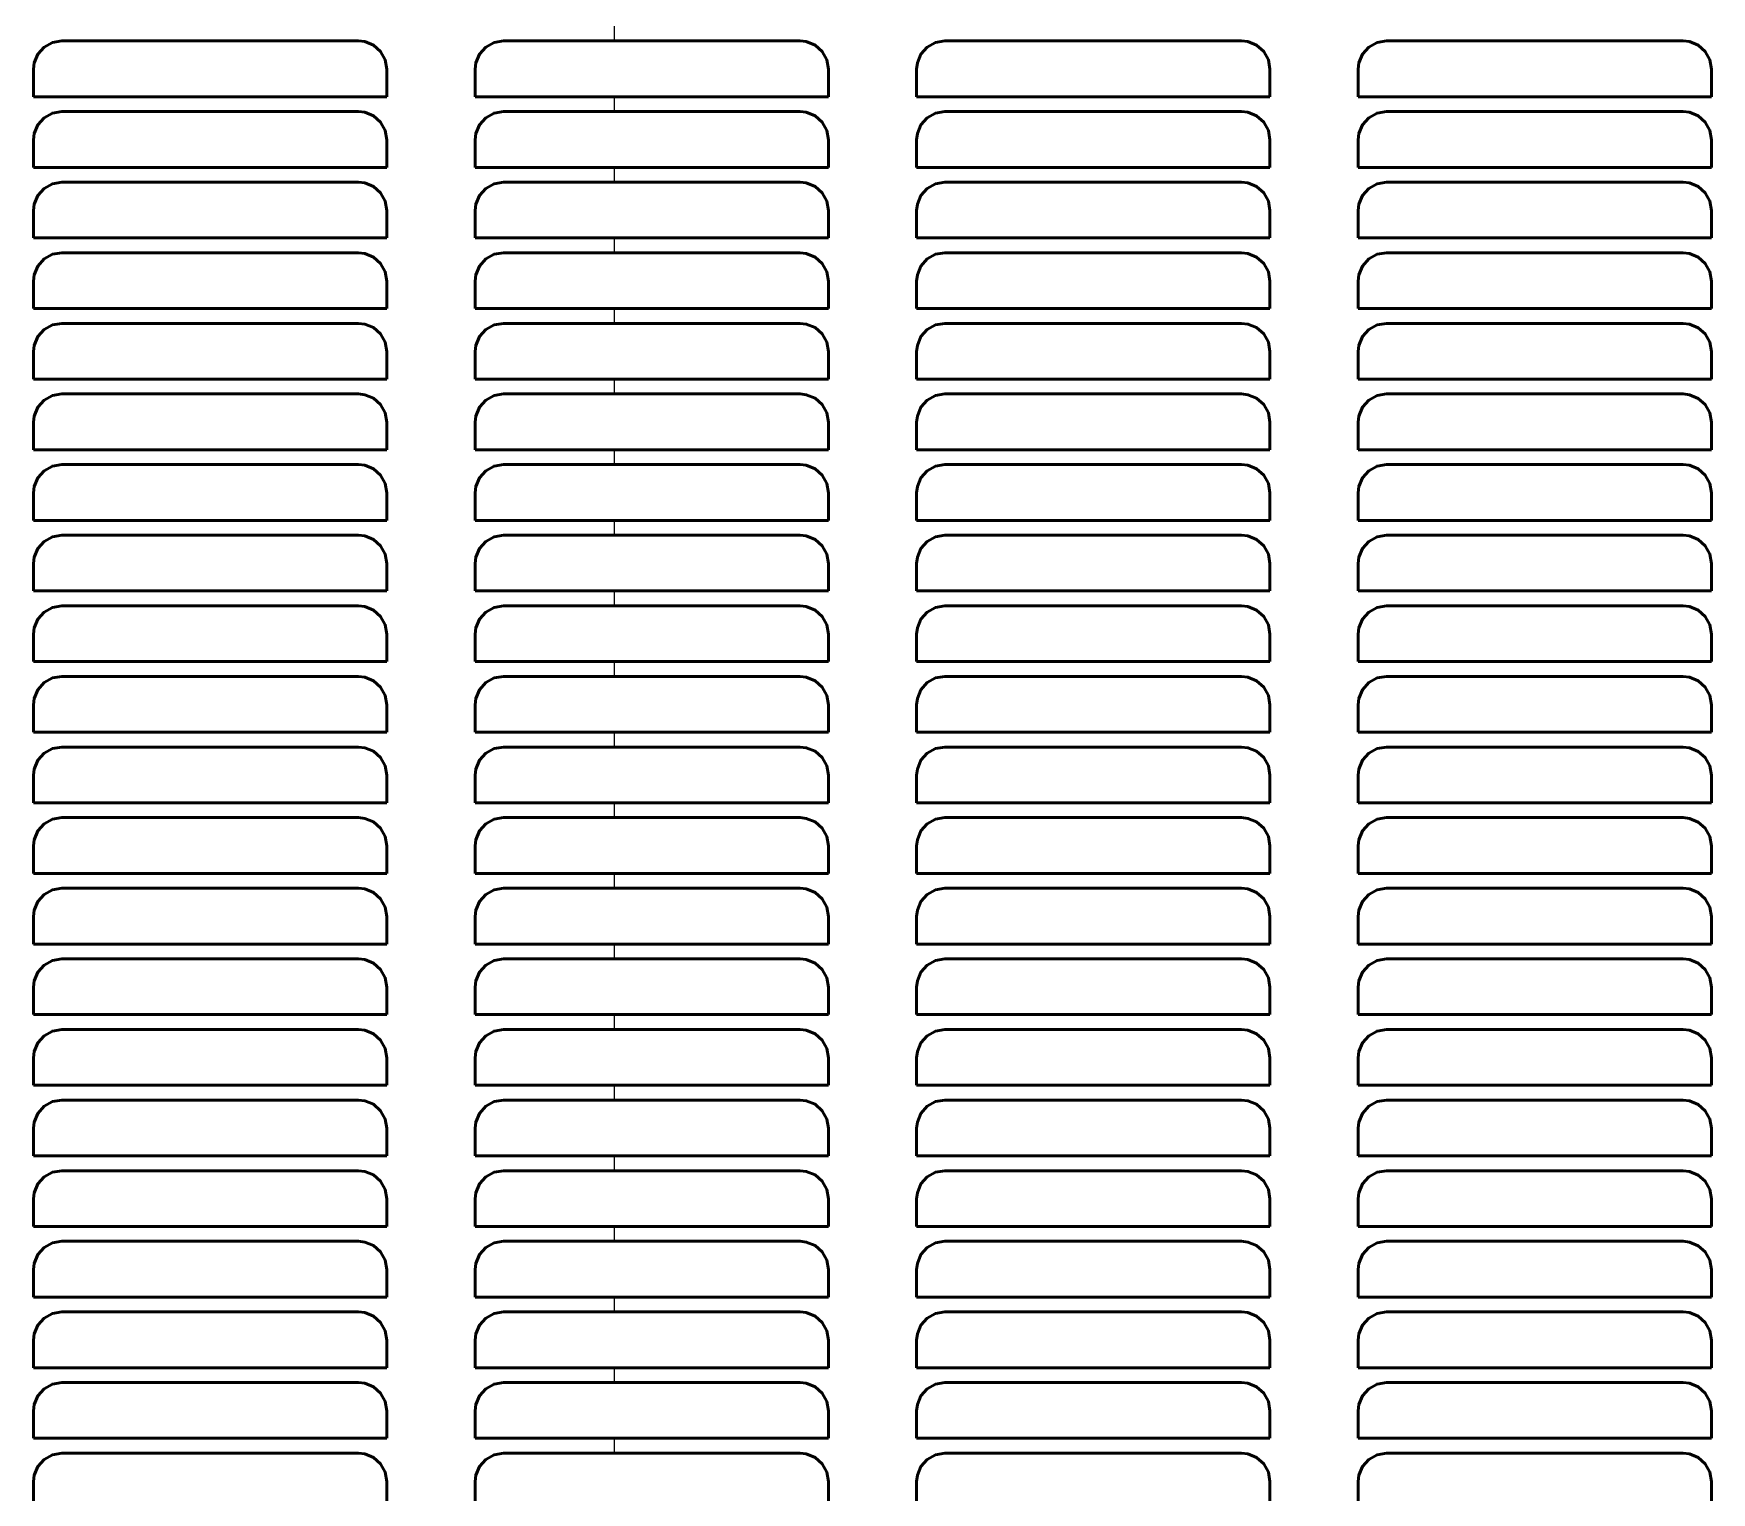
# Model space of a CAD drawing. Header units: inches. Extents: x -0.3 to 35.5, y 0 to 41.9.
# Drawn here: x 13.39 to 25.27, y 20.8 to 31.13 of the extents above; entities that cross this region are included whole.
import ezdxf

# ---------------------------------------------------------------- set-up
doc = ezdxf.new("R2010")
doc.units = ezdxf.units.IN
doc.header["$MEASUREMENT"] = 0
doc.layers.add('AM_0', color=7, linetype='Continuous', lineweight=50)
doc.layers.add('AM_4', color=3, linetype='Continuous', lineweight=25)

msp = doc.modelspace()

# ---------------------------------------------------------------- linework, layer by layer
at = {"layer": 'AM_0'}
for p, q in [((15.691, 31.081), (13.591, 31.081)), ((18.816, 31.081), (16.716, 31.081)), ((21.941, 31.081), (19.841, 31.081)), ((25.066, 31.081), (22.966, 31.081)), ((13.391, 30.881), (13.391, 30.686)), ((15.891, 30.686), (15.891, 30.881)), ((16.516, 30.881), (16.516, 30.686)), ((19.016, 30.686), (19.016, 30.881)), ((19.641, 30.881), (19.641, 30.686)), ((22.141, 30.686), (22.141, 30.881)), ((22.766, 30.881), (22.766, 30.686)), ((25.266, 30.686), (25.266, 30.881)), ((13.391, 30.686), (15.891, 30.686)), ((16.516, 30.686), (19.016, 30.686)), ((19.641, 30.686), (22.141, 30.686)), ((22.766, 30.686), (25.266, 30.686)), ((15.691, 30.581), (13.591, 30.581)), ((18.816, 30.581), (16.716, 30.581)), ((21.941, 30.581), (19.841, 30.581)), ((25.066, 30.581), (22.966, 30.581)), ((13.391, 30.381), (13.391, 30.186)), ((15.891, 30.186), (15.891, 30.381)), ((16.516, 30.381), (16.516, 30.186)), ((19.016, 30.186), (19.016, 30.381)), ((19.641, 30.381), (19.641, 30.186)), ((22.141, 30.186), (22.141, 30.381)), ((22.766, 30.381), (22.766, 30.186)), ((25.266, 30.186), (25.266, 30.381)), ((13.391, 30.186), (15.891, 30.186)), ((16.516, 30.186), (19.016, 30.186)), ((19.641, 30.186), (22.141, 30.186)), ((22.766, 30.186), (25.266, 30.186)), ((15.691, 30.081), (13.591, 30.081)), ((18.816, 30.081), (16.716, 30.081)), ((21.941, 30.081), (19.841, 30.081)), ((25.066, 30.081), (22.966, 30.081)), ((13.391, 29.881), (13.391, 29.686)), ((15.891, 29.686), (15.891, 29.881)), ((16.516, 29.881), (16.516, 29.686)), ((19.016, 29.686), (19.016, 29.881)), ((19.641, 29.881), (19.641, 29.686)), ((22.141, 29.686), (22.141, 29.881)), ((22.766, 29.881), (22.766, 29.686)), ((25.266, 29.686), (25.266, 29.881)), ((13.391, 29.686), (15.891, 29.686)), ((15.691, 29.581), (13.591, 29.581)), ((16.516, 29.686), (19.016, 29.686)), ((18.816, 29.581), (16.716, 29.581)), ((19.641, 29.686), (22.141, 29.686)), ((21.941, 29.581), (19.841, 29.581)), ((22.766, 29.686), (25.266, 29.686)), ((25.066, 29.581), (22.966, 29.581)), ((13.391, 29.381), (13.391, 29.186)), ((15.891, 29.186), (15.891, 29.381)), ((16.516, 29.381), (16.516, 29.186)), ((19.016, 29.186), (19.016, 29.381)), ((19.641, 29.381), (19.641, 29.186)), ((22.141, 29.186), (22.141, 29.381)), ((22.766, 29.381), (22.766, 29.186)), ((25.266, 29.186), (25.266, 29.381)), ((13.391, 29.186), (15.891, 29.186)), ((16.516, 29.186), (19.016, 29.186)), ((19.641, 29.186), (22.141, 29.186)), ((22.766, 29.186), (25.266, 29.186)), ((15.691, 29.081), (13.591, 29.081)), ((18.816, 29.081), (16.716, 29.081)), ((21.941, 29.081), (19.841, 29.081)), ((25.066, 29.081), (22.966, 29.081)), ((13.391, 28.881), (13.391, 28.686)), ((15.891, 28.686), (15.891, 28.881)), ((16.516, 28.881), (16.516, 28.686)), ((19.016, 28.686), (19.016, 28.881)), ((19.641, 28.881), (19.641, 28.686)), ((22.141, 28.686), (22.141, 28.881)), ((22.766, 28.881), (22.766, 28.686)), ((25.266, 28.686), (25.266, 28.881)), ((13.391, 28.686), (15.891, 28.686)), ((16.516, 28.686), (19.016, 28.686)), ((19.641, 28.686), (22.141, 28.686)), ((22.766, 28.686), (25.266, 28.686)), ((15.691, 28.581), (13.591, 28.581)), ((18.816, 28.581), (16.716, 28.581)), ((21.941, 28.581), (19.841, 28.581)), ((25.066, 28.581), (22.966, 28.581)), ((13.391, 28.381), (13.391, 28.186)), ((15.891, 28.186), (15.891, 28.381)), ((16.516, 28.381), (16.516, 28.186)), ((19.016, 28.186), (19.016, 28.381)), ((19.641, 28.381), (19.641, 28.186)), ((22.141, 28.186), (22.141, 28.381)), ((22.766, 28.381), (22.766, 28.186)), ((25.266, 28.186), (25.266, 28.381)), ((13.391, 28.186), (15.891, 28.186)), ((16.516, 28.186), (19.016, 28.186)), ((19.641, 28.186), (22.141, 28.186)), ((22.766, 28.186), (25.266, 28.186)), ((15.691, 28.081), (13.591, 28.081)), ((18.816, 28.081), (16.716, 28.081)), ((21.941, 28.081), (19.841, 28.081)), ((25.066, 28.081), (22.966, 28.081)), ((13.391, 27.881), (13.391, 27.686)), ((15.891, 27.686), (15.891, 27.881)), ((16.516, 27.881), (16.516, 27.686)), ((19.016, 27.686), (19.016, 27.881)), ((19.641, 27.881), (19.641, 27.686)), ((22.141, 27.686), (22.141, 27.881)), ((22.766, 27.881), (22.766, 27.686)), ((25.266, 27.686), (25.266, 27.881)), ((13.391, 27.686), (15.891, 27.686)), ((16.516, 27.686), (19.016, 27.686)), ((19.641, 27.686), (22.141, 27.686)), ((22.766, 27.686), (25.266, 27.686)), ((15.691, 27.581), (13.591, 27.581)), ((18.816, 27.581), (16.716, 27.581)), ((21.941, 27.581), (19.841, 27.581)), ((25.066, 27.581), (22.966, 27.581)), ((13.391, 27.381), (13.391, 27.186)), ((15.891, 27.186), (15.891, 27.381)), ((16.516, 27.381), (16.516, 27.186)), ((19.016, 27.186), (19.016, 27.381)), ((19.641, 27.381), (19.641, 27.186)), ((22.141, 27.186), (22.141, 27.381)), ((22.766, 27.381), (22.766, 27.186)), ((25.266, 27.186), (25.266, 27.381)), ((13.391, 27.186), (15.891, 27.186)), ((15.691, 27.081), (13.591, 27.081)), ((16.516, 27.186), (19.016, 27.186)), ((18.816, 27.081), (16.716, 27.081)), ((19.641, 27.186), (22.141, 27.186)), ((21.941, 27.081), (19.841, 27.081)), ((22.766, 27.186), (25.266, 27.186)), ((25.066, 27.081), (22.966, 27.081)), ((13.391, 26.881), (13.391, 26.686)), ((15.891, 26.686), (15.891, 26.881)), ((16.516, 26.881), (16.516, 26.686)), ((19.016, 26.686), (19.016, 26.881)), ((19.641, 26.881), (19.641, 26.686)), ((22.141, 26.686), (22.141, 26.881)), ((22.766, 26.881), (22.766, 26.686)), ((25.266, 26.686), (25.266, 26.881)), ((13.391, 26.686), (15.891, 26.686)), ((16.516, 26.686), (19.016, 26.686)), ((19.641, 26.686), (22.141, 26.686)), ((22.766, 26.686), (25.266, 26.686)), ((15.691, 26.581), (13.591, 26.581)), ((18.816, 26.581), (16.716, 26.581)), ((21.941, 26.581), (19.841, 26.581)), ((25.066, 26.581), (22.966, 26.581)), ((13.391, 26.381), (13.391, 26.186)), ((15.891, 26.186), (15.891, 26.381)), ((16.516, 26.381), (16.516, 26.186)), ((19.016, 26.186), (19.016, 26.381)), ((19.641, 26.381), (19.641, 26.186)), ((22.141, 26.186), (22.141, 26.381)), ((22.766, 26.381), (22.766, 26.186)), ((25.266, 26.186), (25.266, 26.381)), ((13.391, 26.186), (15.891, 26.186)), ((16.516, 26.186), (19.016, 26.186)), ((19.641, 26.186), (22.141, 26.186)), ((22.766, 26.186), (25.266, 26.186)), ((15.691, 26.081), (13.591, 26.081)), ((18.816, 26.081), (16.716, 26.081)), ((21.941, 26.081), (19.841, 26.081)), ((25.066, 26.081), (22.966, 26.081)), ((13.391, 25.881), (13.391, 25.686)), ((15.891, 25.686), (15.891, 25.881)), ((16.516, 25.881), (16.516, 25.686)), ((19.016, 25.686), (19.016, 25.881)), ((19.641, 25.881), (19.641, 25.686)), ((22.141, 25.686), (22.141, 25.881)), ((22.766, 25.881), (22.766, 25.686)), ((25.266, 25.686), (25.266, 25.881)), ((13.391, 25.686), (15.891, 25.686)), ((16.516, 25.686), (19.016, 25.686)), ((19.641, 25.686), (22.141, 25.686)), ((22.766, 25.686), (25.266, 25.686)), ((15.691, 25.581), (13.591, 25.581)), ((18.816, 25.581), (16.716, 25.581)), ((21.941, 25.581), (19.841, 25.581)), ((25.066, 25.581), (22.966, 25.581)), ((13.391, 25.381), (13.391, 25.186)), ((15.891, 25.186), (15.891, 25.381)), ((16.516, 25.381), (16.516, 25.186)), ((19.016, 25.186), (19.016, 25.381)), ((19.641, 25.381), (19.641, 25.186)), ((22.141, 25.186), (22.141, 25.381)), ((22.766, 25.381), (22.766, 25.186)), ((25.266, 25.186), (25.266, 25.381)), ((13.391, 25.186), (15.891, 25.186)), ((16.516, 25.186), (19.016, 25.186)), ((19.641, 25.186), (22.141, 25.186)), ((22.766, 25.186), (25.266, 25.186)), ((15.691, 25.081), (13.591, 25.081)), ((18.816, 25.081), (16.716, 25.081)), ((21.941, 25.081), (19.841, 25.081)), ((25.066, 25.081), (22.966, 25.081)), ((13.391, 24.881), (13.391, 24.686)), ((15.891, 24.686), (15.891, 24.881)), ((16.516, 24.881), (16.516, 24.686)), ((19.016, 24.686), (19.016, 24.881)), ((19.641, 24.881), (19.641, 24.686)), ((22.141, 24.686), (22.141, 24.881)), ((22.766, 24.881), (22.766, 24.686)), ((25.266, 24.686), (25.266, 24.881)), ((13.391, 24.686), (15.891, 24.686)), ((16.516, 24.686), (19.016, 24.686)), ((19.641, 24.686), (22.141, 24.686)), ((22.766, 24.686), (25.266, 24.686)), ((15.691, 24.581), (13.591, 24.581)), ((18.816, 24.581), (16.716, 24.581)), ((21.941, 24.581), (19.841, 24.581)), ((25.066, 24.581), (22.966, 24.581)), ((13.391, 24.381), (13.391, 24.186)), ((15.891, 24.186), (15.891, 24.381)), ((16.516, 24.381), (16.516, 24.186)), ((19.016, 24.186), (19.016, 24.381)), ((19.641, 24.381), (19.641, 24.186)), ((22.141, 24.186), (22.141, 24.381)), ((22.766, 24.381), (22.766, 24.186)), ((25.266, 24.186), (25.266, 24.381)), ((13.391, 24.186), (15.891, 24.186)), ((16.516, 24.186), (19.016, 24.186)), ((19.641, 24.186), (22.141, 24.186)), ((22.766, 24.186), (25.266, 24.186)), ((15.691, 24.081), (13.591, 24.081)), ((18.816, 24.081), (16.716, 24.081)), ((21.941, 24.081), (19.841, 24.081)), ((25.066, 24.081), (22.966, 24.081)), ((13.391, 23.881), (13.391, 23.686)), ((15.891, 23.686), (15.891, 23.881)), ((16.516, 23.881), (16.516, 23.686)), ((19.016, 23.686), (19.016, 23.881)), ((19.641, 23.881), (19.641, 23.686)), ((22.141, 23.686), (22.141, 23.881)), ((22.766, 23.881), (22.766, 23.686)), ((25.266, 23.686), (25.266, 23.881)), ((13.391, 23.686), (15.891, 23.686)), ((16.516, 23.686), (19.016, 23.686)), ((19.641, 23.686), (22.141, 23.686)), ((22.766, 23.686), (25.266, 23.686)), ((15.691, 23.581), (13.591, 23.581)), ((18.816, 23.581), (16.716, 23.581)), ((21.941, 23.581), (19.841, 23.581)), ((25.066, 23.581), (22.966, 23.581)), ((13.391, 23.381), (13.391, 23.186)), ((15.891, 23.186), (15.891, 23.381)), ((16.516, 23.381), (16.516, 23.186)), ((19.016, 23.186), (19.016, 23.381)), ((19.641, 23.381), (19.641, 23.186)), ((22.141, 23.186), (22.141, 23.381)), ((22.766, 23.381), (22.766, 23.186)), ((25.266, 23.186), (25.266, 23.381)), ((13.391, 23.186), (15.891, 23.186)), ((16.516, 23.186), (19.016, 23.186)), ((19.641, 23.186), (22.141, 23.186)), ((22.766, 23.186), (25.266, 23.186)), ((15.691, 23.081), (13.591, 23.081)), ((18.816, 23.081), (16.716, 23.081)), ((21.941, 23.081), (19.841, 23.081)), ((25.066, 23.081), (22.966, 23.081)), ((13.391, 22.881), (13.391, 22.686)), ((15.891, 22.686), (15.891, 22.881)), ((16.516, 22.881), (16.516, 22.686)), ((19.016, 22.686), (19.016, 22.881)), ((19.641, 22.881), (19.641, 22.686)), ((22.141, 22.686), (22.141, 22.881)), ((22.766, 22.881), (22.766, 22.686)), ((25.266, 22.686), (25.266, 22.881)), ((13.391, 22.686), (15.891, 22.686)), ((16.516, 22.686), (19.016, 22.686)), ((19.641, 22.686), (22.141, 22.686)), ((22.766, 22.686), (25.266, 22.686)), ((15.691, 22.581), (13.591, 22.581)), ((18.816, 22.581), (16.716, 22.581)), ((21.941, 22.581), (19.841, 22.581)), ((25.066, 22.581), (22.966, 22.581)), ((13.391, 22.381), (13.391, 22.186)), ((15.891, 22.186), (15.891, 22.381)), ((16.516, 22.381), (16.516, 22.186)), ((19.016, 22.186), (19.016, 22.381)), ((19.641, 22.381), (19.641, 22.186)), ((22.141, 22.186), (22.141, 22.381)), ((22.766, 22.381), (22.766, 22.186)), ((25.266, 22.186), (25.266, 22.381)), ((13.391, 22.186), (15.891, 22.186)), ((16.516, 22.186), (19.016, 22.186)), ((19.641, 22.186), (22.141, 22.186)), ((22.766, 22.186), (25.266, 22.186)), ((15.691, 22.081), (13.591, 22.081)), ((18.816, 22.081), (16.716, 22.081)), ((21.941, 22.081), (19.841, 22.081)), ((25.066, 22.081), (22.966, 22.081)), ((13.391, 21.881), (13.391, 21.686)), ((15.891, 21.686), (15.891, 21.881)), ((16.516, 21.881), (16.516, 21.686)), ((19.016, 21.686), (19.016, 21.881)), ((19.641, 21.881), (19.641, 21.686)), ((22.141, 21.686), (22.141, 21.881)), ((22.766, 21.881), (22.766, 21.686)), ((25.266, 21.686), (25.266, 21.881)), ((13.391, 21.686), (15.891, 21.686)), ((16.516, 21.686), (19.016, 21.686)), ((19.641, 21.686), (22.141, 21.686)), ((22.766, 21.686), (25.266, 21.686)), ((15.691, 21.581), (13.591, 21.581)), ((18.816, 21.581), (16.716, 21.581)), ((21.941, 21.581), (19.841, 21.581)), ((25.066, 21.581), (22.966, 21.581)), ((13.391, 21.381), (13.391, 21.186)), ((15.891, 21.186), (15.891, 21.381)), ((16.516, 21.381), (16.516, 21.186)), ((19.016, 21.186), (19.016, 21.381)), ((19.641, 21.381), (19.641, 21.186)), ((22.141, 21.186), (22.141, 21.381)), ((22.766, 21.381), (22.766, 21.186)), ((25.266, 21.186), (25.266, 21.381)), ((13.391, 21.186), (15.891, 21.186)), ((16.516, 21.186), (19.016, 21.186)), ((19.641, 21.186), (22.141, 21.186)), ((22.766, 21.186), (25.266, 21.186)), ((15.691, 21.081), (13.591, 21.081)), ((18.816, 21.081), (16.716, 21.081)), ((21.941, 21.081), (19.841, 21.081)), ((25.066, 21.081), (22.966, 21.081)), ((13.391, 20.881), (13.391, 20.686)), ((15.891, 20.686), (15.891, 20.881)), ((16.516, 20.881), (16.516, 20.686)), ((19.016, 20.686), (19.016, 20.881)), ((19.641, 20.881), (19.641, 20.686)), ((22.141, 20.686), (22.141, 20.881)), ((22.766, 20.881), (22.766, 20.686)), ((25.266, 20.686), (25.266, 20.881))]:
    msp.add_line(p, q, dxfattribs=at)
for points in [[(13.591, 31.081), (13.525, 31.07), (13.466, 31.037), (13.421, 30.987), (13.396, 30.925), (13.391, 30.881)], [(15.891, 30.881), (15.88, 30.947), (15.847, 31.006), (15.797, 31.051), (15.735, 31.076), (15.691, 31.081)], [(16.716, 31.081), (16.65, 31.07), (16.591, 31.037), (16.546, 30.987), (16.521, 30.925), (16.516, 30.881)], [(19.016, 30.881), (19.005, 30.947), (18.972, 31.006), (18.922, 31.051), (18.86, 31.076), (18.816, 31.081)], [(19.841, 31.081), (19.775, 31.07), (19.716, 31.037), (19.671, 30.987), (19.646, 30.925), (19.641, 30.881)], [(22.141, 30.881), (22.13, 30.947), (22.097, 31.006), (22.047, 31.051), (21.985, 31.076), (21.941, 31.081)], [(22.966, 31.081), (22.9, 31.07), (22.841, 31.037), (22.796, 30.987), (22.771, 30.925), (22.766, 30.881)], [(25.266, 30.881), (25.255, 30.947), (25.222, 31.006), (25.172, 31.05), (25.11, 31.076), (25.066, 31.081)], [(13.591, 30.581), (13.525, 30.57), (13.466, 30.537), (13.421, 30.487), (13.396, 30.425), (13.391, 30.381)], [(15.891, 30.381), (15.88, 30.447), (15.847, 30.506), (15.797, 30.551), (15.735, 30.576), (15.691, 30.581)], [(16.716, 30.581), (16.65, 30.57), (16.591, 30.537), (16.546, 30.487), (16.521, 30.425), (16.516, 30.381)], [(19.016, 30.381), (19.005, 30.447), (18.972, 30.506), (18.922, 30.551), (18.86, 30.576), (18.816, 30.581)], [(19.841, 30.581), (19.775, 30.57), (19.716, 30.537), (19.671, 30.487), (19.646, 30.425), (19.641, 30.381)], [(22.141, 30.381), (22.13, 30.447), (22.097, 30.506), (22.047, 30.551), (21.985, 30.576), (21.941, 30.581)], [(22.966, 30.581), (22.9, 30.57), (22.841, 30.537), (22.796, 30.487), (22.771, 30.425), (22.766, 30.381)], [(25.266, 30.381), (25.255, 30.447), (25.222, 30.506), (25.172, 30.55), (25.11, 30.576), (25.066, 30.581)], [(13.591, 30.081), (13.525, 30.07), (13.466, 30.037), (13.421, 29.987), (13.396, 29.925), (13.391, 29.881)], [(15.891, 29.881), (15.88, 29.947), (15.847, 30.006), (15.797, 30.051), (15.735, 30.076), (15.691, 30.081)], [(16.716, 30.081), (16.65, 30.07), (16.591, 30.037), (16.546, 29.987), (16.521, 29.925), (16.516, 29.881)], [(19.016, 29.881), (19.005, 29.947), (18.972, 30.006), (18.922, 30.051), (18.86, 30.076), (18.816, 30.081)], [(19.841, 30.081), (19.775, 30.07), (19.716, 30.037), (19.671, 29.987), (19.646, 29.925), (19.641, 29.881)], [(22.141, 29.881), (22.13, 29.947), (22.097, 30.006), (22.047, 30.051), (21.985, 30.076), (21.941, 30.081)], [(22.966, 30.081), (22.9, 30.07), (22.841, 30.037), (22.796, 29.987), (22.771, 29.925), (22.766, 29.881)], [(25.266, 29.881), (25.255, 29.947), (25.222, 30.006), (25.172, 30.05), (25.11, 30.076), (25.066, 30.081)], [(13.591, 29.581), (13.525, 29.57), (13.466, 29.537), (13.421, 29.487), (13.396, 29.425), (13.391, 29.381)], [(15.891, 29.381), (15.88, 29.447), (15.847, 29.506), (15.797, 29.551), (15.735, 29.576), (15.691, 29.581)], [(16.716, 29.581), (16.65, 29.57), (16.591, 29.537), (16.546, 29.487), (16.521, 29.425), (16.516, 29.381)], [(19.016, 29.381), (19.005, 29.447), (18.972, 29.506), (18.922, 29.551), (18.86, 29.576), (18.816, 29.581)], [(19.841, 29.581), (19.775, 29.57), (19.716, 29.537), (19.671, 29.487), (19.646, 29.425), (19.641, 29.381)], [(22.141, 29.381), (22.13, 29.447), (22.097, 29.506), (22.047, 29.551), (21.985, 29.576), (21.941, 29.581)], [(22.966, 29.581), (22.9, 29.57), (22.841, 29.537), (22.796, 29.487), (22.771, 29.425), (22.766, 29.381)], [(25.266, 29.381), (25.255, 29.447), (25.222, 29.506), (25.172, 29.55), (25.11, 29.576), (25.066, 29.581)], [(13.591, 29.081), (13.525, 29.07), (13.466, 29.037), (13.421, 28.987), (13.396, 28.925), (13.391, 28.881)], [(15.891, 28.881), (15.88, 28.947), (15.847, 29.006), (15.797, 29.051), (15.735, 29.076), (15.691, 29.081)], [(16.716, 29.081), (16.65, 29.07), (16.591, 29.037), (16.546, 28.987), (16.521, 28.925), (16.516, 28.881)], [(19.016, 28.881), (19.005, 28.947), (18.972, 29.006), (18.922, 29.051), (18.86, 29.076), (18.816, 29.081)], [(19.841, 29.081), (19.775, 29.07), (19.716, 29.037), (19.671, 28.987), (19.646, 28.925), (19.641, 28.881)], [(22.141, 28.881), (22.13, 28.947), (22.097, 29.006), (22.047, 29.051), (21.985, 29.076), (21.941, 29.081)], [(22.966, 29.081), (22.9, 29.07), (22.841, 29.037), (22.796, 28.987), (22.771, 28.925), (22.766, 28.881)], [(25.266, 28.881), (25.255, 28.947), (25.222, 29.006), (25.172, 29.05), (25.11, 29.076), (25.066, 29.081)], [(13.591, 28.581), (13.525, 28.57), (13.466, 28.537), (13.421, 28.487), (13.396, 28.425), (13.391, 28.381)], [(15.891, 28.381), (15.88, 28.447), (15.847, 28.506), (15.797, 28.551), (15.735, 28.576), (15.691, 28.581)], [(16.716, 28.581), (16.65, 28.57), (16.591, 28.537), (16.546, 28.487), (16.521, 28.425), (16.516, 28.381)], [(19.016, 28.381), (19.005, 28.447), (18.972, 28.506), (18.922, 28.551), (18.86, 28.576), (18.816, 28.581)], [(19.841, 28.581), (19.775, 28.57), (19.716, 28.537), (19.671, 28.487), (19.646, 28.425), (19.641, 28.381)], [(22.141, 28.381), (22.13, 28.447), (22.097, 28.506), (22.047, 28.551), (21.985, 28.576), (21.941, 28.581)], [(22.966, 28.581), (22.9, 28.57), (22.841, 28.537), (22.796, 28.487), (22.771, 28.425), (22.766, 28.381)], [(25.266, 28.381), (25.255, 28.447), (25.222, 28.506), (25.172, 28.55), (25.11, 28.576), (25.066, 28.581)], [(13.591, 28.081), (13.525, 28.07), (13.466, 28.037), (13.421, 27.987), (13.396, 27.925), (13.391, 27.881)], [(15.891, 27.881), (15.88, 27.947), (15.847, 28.006), (15.797, 28.051), (15.735, 28.076), (15.691, 28.081)], [(16.716, 28.081), (16.65, 28.07), (16.591, 28.037), (16.546, 27.987), (16.521, 27.925), (16.516, 27.881)], [(19.016, 27.881), (19.005, 27.947), (18.972, 28.006), (18.922, 28.051), (18.86, 28.076), (18.816, 28.081)], [(19.841, 28.081), (19.775, 28.07), (19.716, 28.037), (19.671, 27.987), (19.646, 27.925), (19.641, 27.881)], [(22.141, 27.881), (22.13, 27.947), (22.097, 28.006), (22.047, 28.051), (21.985, 28.076), (21.941, 28.081)], [(22.966, 28.081), (22.9, 28.07), (22.841, 28.037), (22.796, 27.987), (22.771, 27.925), (22.766, 27.881)], [(25.266, 27.881), (25.255, 27.947), (25.222, 28.006), (25.172, 28.05), (25.11, 28.076), (25.066, 28.081)], [(13.591, 27.581), (13.525, 27.57), (13.466, 27.537), (13.421, 27.487), (13.396, 27.425), (13.391, 27.381)], [(15.891, 27.381), (15.88, 27.447), (15.847, 27.506), (15.797, 27.551), (15.735, 27.576), (15.691, 27.581)], [(16.716, 27.581), (16.65, 27.57), (16.591, 27.537), (16.546, 27.487), (16.521, 27.425), (16.516, 27.381)], [(19.016, 27.381), (19.005, 27.447), (18.972, 27.506), (18.922, 27.551), (18.86, 27.576), (18.816, 27.581)], [(19.841, 27.581), (19.775, 27.57), (19.716, 27.537), (19.671, 27.487), (19.646, 27.425), (19.641, 27.381)], [(22.141, 27.381), (22.13, 27.447), (22.097, 27.506), (22.047, 27.551), (21.985, 27.576), (21.941, 27.581)], [(22.966, 27.581), (22.9, 27.57), (22.841, 27.537), (22.796, 27.487), (22.771, 27.425), (22.766, 27.381)], [(25.266, 27.381), (25.255, 27.447), (25.222, 27.506), (25.172, 27.55), (25.11, 27.576), (25.066, 27.581)], [(13.591, 27.081), (13.525, 27.07), (13.466, 27.037), (13.421, 26.987), (13.396, 26.925), (13.391, 26.881)], [(15.891, 26.881), (15.88, 26.947), (15.847, 27.006), (15.797, 27.051), (15.735, 27.076), (15.691, 27.081)], [(16.716, 27.081), (16.65, 27.07), (16.591, 27.037), (16.546, 26.987), (16.521, 26.925), (16.516, 26.881)], [(19.016, 26.881), (19.005, 26.947), (18.972, 27.006), (18.922, 27.051), (18.86, 27.076), (18.816, 27.081)], [(19.841, 27.081), (19.775, 27.07), (19.716, 27.037), (19.671, 26.987), (19.646, 26.925), (19.641, 26.881)], [(22.141, 26.881), (22.13, 26.947), (22.097, 27.006), (22.047, 27.051), (21.985, 27.076), (21.941, 27.081)], [(22.966, 27.081), (22.9, 27.07), (22.841, 27.037), (22.796, 26.987), (22.771, 26.925), (22.766, 26.881)], [(25.266, 26.881), (25.255, 26.947), (25.222, 27.006), (25.172, 27.05), (25.11, 27.076), (25.066, 27.081)], [(13.591, 26.581), (13.525, 26.57), (13.466, 26.537), (13.421, 26.487), (13.396, 26.425), (13.391, 26.381)], [(15.891, 26.381), (15.88, 26.447), (15.847, 26.506), (15.797, 26.551), (15.735, 26.576), (15.691, 26.581)], [(16.716, 26.581), (16.65, 26.57), (16.591, 26.537), (16.546, 26.487), (16.521, 26.425), (16.516, 26.381)], [(19.016, 26.381), (19.005, 26.447), (18.972, 26.506), (18.922, 26.551), (18.86, 26.576), (18.816, 26.581)], [(19.841, 26.581), (19.775, 26.57), (19.716, 26.537), (19.671, 26.487), (19.646, 26.425), (19.641, 26.381)], [(22.141, 26.381), (22.13, 26.447), (22.097, 26.506), (22.047, 26.551), (21.985, 26.576), (21.941, 26.581)], [(22.966, 26.581), (22.9, 26.57), (22.841, 26.537), (22.796, 26.487), (22.771, 26.425), (22.766, 26.381)], [(25.266, 26.381), (25.255, 26.447), (25.222, 26.506), (25.172, 26.55), (25.11, 26.576), (25.066, 26.581)], [(13.591, 26.081), (13.525, 26.07), (13.466, 26.037), (13.421, 25.987), (13.396, 25.925), (13.391, 25.881)], [(15.891, 25.881), (15.88, 25.947), (15.847, 26.006), (15.797, 26.051), (15.735, 26.076), (15.691, 26.081)], [(16.716, 26.081), (16.65, 26.07), (16.591, 26.037), (16.546, 25.987), (16.521, 25.925), (16.516, 25.881)], [(19.016, 25.881), (19.005, 25.947), (18.972, 26.006), (18.922, 26.051), (18.86, 26.076), (18.816, 26.081)], [(19.841, 26.081), (19.775, 26.07), (19.716, 26.037), (19.671, 25.987), (19.646, 25.925), (19.641, 25.881)], [(22.141, 25.881), (22.13, 25.947), (22.097, 26.006), (22.047, 26.051), (21.985, 26.076), (21.941, 26.081)], [(22.966, 26.081), (22.9, 26.07), (22.841, 26.037), (22.796, 25.987), (22.771, 25.925), (22.766, 25.881)], [(25.266, 25.881), (25.255, 25.947), (25.222, 26.006), (25.172, 26.05), (25.11, 26.076), (25.066, 26.081)], [(13.591, 25.581), (13.525, 25.57), (13.466, 25.537), (13.421, 25.487), (13.396, 25.425), (13.391, 25.381)], [(15.891, 25.381), (15.88, 25.447), (15.847, 25.506), (15.797, 25.551), (15.735, 25.576), (15.691, 25.581)], [(16.716, 25.581), (16.65, 25.57), (16.591, 25.537), (16.546, 25.487), (16.521, 25.425), (16.516, 25.381)], [(19.016, 25.381), (19.005, 25.447), (18.972, 25.506), (18.922, 25.551), (18.86, 25.576), (18.816, 25.581)], [(19.841, 25.581), (19.775, 25.57), (19.716, 25.537), (19.671, 25.487), (19.646, 25.425), (19.641, 25.381)], [(22.141, 25.381), (22.13, 25.447), (22.097, 25.506), (22.047, 25.551), (21.985, 25.576), (21.941, 25.581)], [(22.966, 25.581), (22.9, 25.57), (22.841, 25.537), (22.796, 25.487), (22.771, 25.425), (22.766, 25.381)], [(25.266, 25.381), (25.255, 25.447), (25.222, 25.506), (25.172, 25.55), (25.11, 25.576), (25.066, 25.581)], [(13.591, 25.081), (13.525, 25.07), (13.466, 25.037), (13.421, 24.987), (13.396, 24.925), (13.391, 24.881)], [(15.891, 24.881), (15.88, 24.947), (15.847, 25.006), (15.797, 25.051), (15.735, 25.076), (15.691, 25.081)], [(16.716, 25.081), (16.65, 25.07), (16.591, 25.037), (16.546, 24.987), (16.521, 24.925), (16.516, 24.881)], [(19.016, 24.881), (19.005, 24.947), (18.972, 25.006), (18.922, 25.051), (18.86, 25.076), (18.816, 25.081)], [(19.841, 25.081), (19.775, 25.07), (19.716, 25.037), (19.671, 24.987), (19.646, 24.925), (19.641, 24.881)], [(22.141, 24.881), (22.13, 24.947), (22.097, 25.006), (22.047, 25.051), (21.985, 25.076), (21.941, 25.081)], [(22.966, 25.081), (22.9, 25.07), (22.841, 25.037), (22.796, 24.987), (22.771, 24.925), (22.766, 24.881)], [(25.266, 24.881), (25.255, 24.947), (25.222, 25.006), (25.172, 25.05), (25.11, 25.076), (25.066, 25.081)], [(13.591, 24.581), (13.525, 24.57), (13.466, 24.537), (13.421, 24.487), (13.396, 24.425), (13.391, 24.381)], [(15.891, 24.381), (15.88, 24.447), (15.847, 24.506), (15.797, 24.551), (15.735, 24.576), (15.691, 24.581)], [(16.716, 24.581), (16.65, 24.57), (16.591, 24.537), (16.546, 24.487), (16.521, 24.425), (16.516, 24.381)], [(19.016, 24.381), (19.005, 24.447), (18.972, 24.506), (18.922, 24.551), (18.86, 24.576), (18.816, 24.581)], [(19.841, 24.581), (19.775, 24.57), (19.716, 24.537), (19.671, 24.487), (19.646, 24.425), (19.641, 24.381)], [(22.141, 24.381), (22.13, 24.447), (22.097, 24.506), (22.047, 24.551), (21.985, 24.576), (21.941, 24.581)], [(22.966, 24.581), (22.9, 24.57), (22.841, 24.537), (22.796, 24.487), (22.771, 24.425), (22.766, 24.381)], [(25.266, 24.381), (25.255, 24.447), (25.222, 24.506), (25.172, 24.55), (25.11, 24.576), (25.066, 24.581)], [(13.591, 24.081), (13.525, 24.07), (13.466, 24.037), (13.421, 23.987), (13.396, 23.925), (13.391, 23.881)], [(15.891, 23.881), (15.88, 23.947), (15.847, 24.006), (15.797, 24.051), (15.735, 24.076), (15.691, 24.081)], [(16.716, 24.081), (16.65, 24.07), (16.591, 24.037), (16.546, 23.987), (16.521, 23.925), (16.516, 23.881)], [(19.016, 23.881), (19.005, 23.947), (18.972, 24.006), (18.922, 24.051), (18.86, 24.076), (18.816, 24.081)], [(19.841, 24.081), (19.775, 24.07), (19.716, 24.037), (19.671, 23.987), (19.646, 23.925), (19.641, 23.881)], [(22.141, 23.881), (22.13, 23.947), (22.097, 24.006), (22.047, 24.051), (21.985, 24.076), (21.941, 24.081)], [(22.966, 24.081), (22.9, 24.07), (22.841, 24.037), (22.796, 23.987), (22.771, 23.925), (22.766, 23.881)], [(25.266, 23.881), (25.255, 23.947), (25.222, 24.006), (25.172, 24.05), (25.11, 24.076), (25.066, 24.081)], [(13.591, 23.581), (13.525, 23.57), (13.466, 23.537), (13.421, 23.487), (13.396, 23.425), (13.391, 23.381)], [(15.891, 23.381), (15.88, 23.447), (15.847, 23.506), (15.797, 23.551), (15.735, 23.576), (15.691, 23.581)], [(16.716, 23.581), (16.65, 23.57), (16.591, 23.537), (16.546, 23.487), (16.521, 23.425), (16.516, 23.381)], [(19.016, 23.381), (19.005, 23.447), (18.972, 23.506), (18.922, 23.551), (18.86, 23.576), (18.816, 23.581)], [(19.841, 23.581), (19.775, 23.57), (19.716, 23.537), (19.671, 23.487), (19.646, 23.425), (19.641, 23.381)], [(22.141, 23.381), (22.13, 23.447), (22.097, 23.506), (22.047, 23.551), (21.985, 23.576), (21.941, 23.581)], [(22.966, 23.581), (22.9, 23.57), (22.841, 23.537), (22.796, 23.487), (22.771, 23.425), (22.766, 23.381)], [(25.266, 23.381), (25.255, 23.447), (25.222, 23.506), (25.172, 23.55), (25.11, 23.576), (25.066, 23.581)], [(13.591, 23.081), (13.525, 23.07), (13.466, 23.037), (13.421, 22.987), (13.396, 22.925), (13.391, 22.881)], [(15.891, 22.881), (15.88, 22.947), (15.847, 23.006), (15.797, 23.051), (15.735, 23.076), (15.691, 23.081)], [(16.716, 23.081), (16.65, 23.07), (16.591, 23.037), (16.546, 22.987), (16.521, 22.925), (16.516, 22.881)], [(19.016, 22.881), (19.005, 22.947), (18.972, 23.006), (18.922, 23.051), (18.86, 23.076), (18.816, 23.081)], [(19.841, 23.081), (19.775, 23.07), (19.716, 23.037), (19.671, 22.987), (19.646, 22.925), (19.641, 22.881)], [(22.141, 22.881), (22.13, 22.947), (22.097, 23.006), (22.047, 23.051), (21.985, 23.076), (21.941, 23.081)], [(22.966, 23.081), (22.9, 23.07), (22.841, 23.037), (22.796, 22.987), (22.771, 22.925), (22.766, 22.881)], [(25.266, 22.881), (25.255, 22.947), (25.222, 23.006), (25.172, 23.05), (25.11, 23.076), (25.066, 23.081)], [(13.591, 22.581), (13.525, 22.57), (13.466, 22.537), (13.421, 22.487), (13.396, 22.425), (13.391, 22.381)], [(15.891, 22.381), (15.88, 22.447), (15.847, 22.506), (15.797, 22.551), (15.735, 22.576), (15.691, 22.581)], [(16.716, 22.581), (16.65, 22.57), (16.591, 22.537), (16.546, 22.487), (16.521, 22.425), (16.516, 22.381)], [(19.016, 22.381), (19.005, 22.447), (18.972, 22.506), (18.922, 22.551), (18.86, 22.576), (18.816, 22.581)], [(19.841, 22.581), (19.775, 22.57), (19.716, 22.537), (19.671, 22.487), (19.646, 22.425), (19.641, 22.381)], [(22.141, 22.381), (22.13, 22.447), (22.097, 22.506), (22.047, 22.551), (21.985, 22.576), (21.941, 22.581)], [(22.966, 22.581), (22.9, 22.57), (22.841, 22.537), (22.796, 22.487), (22.771, 22.425), (22.766, 22.381)], [(25.266, 22.381), (25.255, 22.447), (25.222, 22.506), (25.172, 22.55), (25.11, 22.576), (25.066, 22.581)], [(13.591, 22.081), (13.525, 22.07), (13.466, 22.037), (13.421, 21.987), (13.396, 21.925), (13.391, 21.881)], [(15.891, 21.881), (15.88, 21.947), (15.847, 22.006), (15.797, 22.051), (15.735, 22.076), (15.691, 22.081)], [(16.716, 22.081), (16.65, 22.07), (16.591, 22.037), (16.546, 21.987), (16.521, 21.925), (16.516, 21.881)], [(19.016, 21.881), (19.005, 21.947), (18.972, 22.006), (18.922, 22.051), (18.86, 22.076), (18.816, 22.081)], [(19.841, 22.081), (19.775, 22.07), (19.716, 22.037), (19.671, 21.987), (19.646, 21.925), (19.641, 21.881)], [(22.141, 21.881), (22.13, 21.947), (22.097, 22.006), (22.047, 22.051), (21.985, 22.076), (21.941, 22.081)], [(22.966, 22.081), (22.9, 22.07), (22.841, 22.037), (22.796, 21.987), (22.771, 21.925), (22.766, 21.881)], [(25.266, 21.881), (25.255, 21.947), (25.222, 22.006), (25.172, 22.05), (25.11, 22.076), (25.066, 22.081)], [(13.591, 21.581), (13.525, 21.57), (13.466, 21.537), (13.421, 21.487), (13.396, 21.425), (13.391, 21.381)], [(15.891, 21.381), (15.88, 21.447), (15.847, 21.506), (15.797, 21.551), (15.735, 21.576), (15.691, 21.581)], [(16.716, 21.581), (16.65, 21.57), (16.591, 21.537), (16.546, 21.487), (16.521, 21.425), (16.516, 21.381)], [(19.016, 21.381), (19.005, 21.447), (18.972, 21.506), (18.922, 21.551), (18.86, 21.576), (18.816, 21.581)], [(19.841, 21.581), (19.775, 21.57), (19.716, 21.537), (19.671, 21.487), (19.646, 21.425), (19.641, 21.381)], [(22.141, 21.381), (22.13, 21.447), (22.097, 21.506), (22.047, 21.551), (21.985, 21.576), (21.941, 21.581)], [(22.966, 21.581), (22.9, 21.57), (22.841, 21.537), (22.796, 21.487), (22.771, 21.425), (22.766, 21.381)], [(25.266, 21.381), (25.255, 21.447), (25.222, 21.506), (25.172, 21.55), (25.11, 21.576), (25.066, 21.581)], [(13.591, 21.081), (13.525, 21.07), (13.466, 21.037), (13.421, 20.987), (13.396, 20.925), (13.391, 20.881)], [(15.891, 20.881), (15.88, 20.947), (15.847, 21.006), (15.797, 21.051), (15.735, 21.076), (15.691, 21.081)], [(16.716, 21.081), (16.65, 21.07), (16.591, 21.037), (16.546, 20.987), (16.521, 20.925), (16.516, 20.881)], [(19.016, 20.881), (19.005, 20.947), (18.972, 21.006), (18.922, 21.051), (18.86, 21.076), (18.816, 21.081)], [(19.841, 21.081), (19.775, 21.07), (19.716, 21.037), (19.671, 20.987), (19.646, 20.925), (19.641, 20.881)], [(22.141, 20.881), (22.13, 20.947), (22.097, 21.006), (22.047, 21.051), (21.985, 21.076), (21.941, 21.081)], [(22.966, 21.081), (22.9, 21.07), (22.841, 21.037), (22.796, 20.987), (22.771, 20.925), (22.766, 20.881)], [(25.266, 20.881), (25.255, 20.947), (25.222, 21.006), (25.172, 21.05), (25.11, 21.076), (25.066, 21.081)]]:
    msp.add_lwpolyline(points, dxfattribs=at)
at = {"layer": 'AM_4'}
for p, q in [((17.5, 31.186), (17.5, 31.081)), ((17.5, 30.686), (17.5, 30.581)), ((17.5, 30.186), (17.5, 30.081)), ((17.5, 29.686), (17.5, 29.581)), ((17.5, 29.186), (17.5, 29.081)), ((17.5, 28.686), (17.5, 28.581)), ((17.5, 28.186), (17.5, 28.081)), ((17.5, 27.686), (17.5, 27.581)), ((17.5, 27.186), (17.5, 27.081)), ((17.5, 26.686), (17.5, 26.581)), ((17.5, 26.186), (17.5, 26.081)), ((17.5, 25.686), (17.5, 25.581)), ((17.5, 25.186), (17.5, 25.081)), ((17.5, 24.686), (17.5, 24.581)), ((17.5, 24.186), (17.5, 24.081)), ((17.5, 23.686), (17.5, 23.581)), ((17.5, 23.186), (17.5, 23.081)), ((17.5, 22.686), (17.5, 22.581)), ((17.5, 22.186), (17.5, 22.081)), ((17.5, 21.686), (17.5, 21.581)), ((17.5, 21.186), (17.5, 21.081))]:
    msp.add_line(p, q, dxfattribs=at)

doc.saveas('drawing.dxf')
